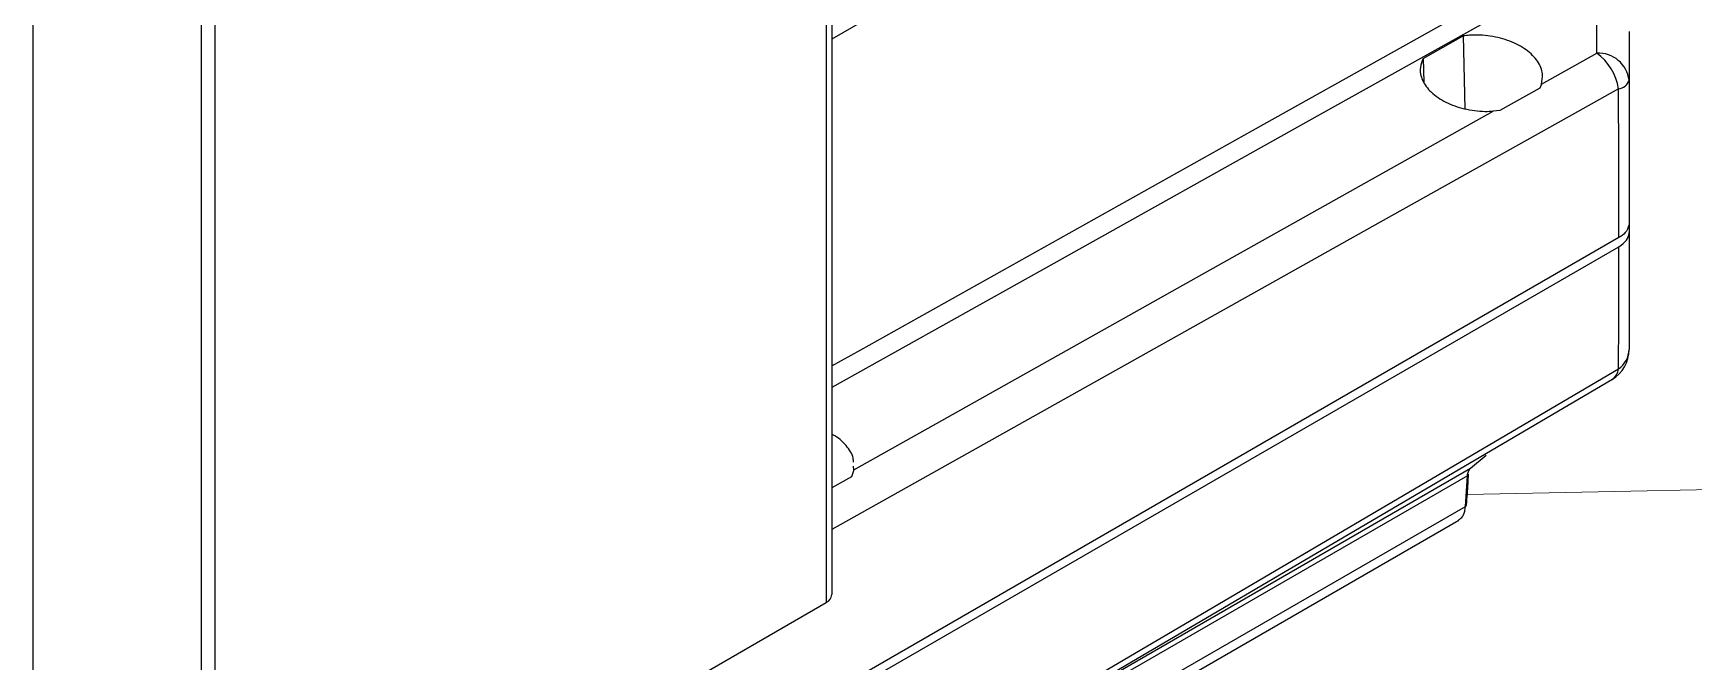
# Model space of a CAD drawing. Extents: x 11 to 120, y 2 to 94.
# Drawn here: x 23.06 to 29.02, y 15.37 to 17.63 of the extents above; entities that cross this region are included whole.
import ezdxf

# ---------------------------------------------------------------- set-up
doc = ezdxf.new("R2010")
doc.units = 0
doc.header["$MEASUREMENT"] = 0
doc.linetypes.add('SLD-Solid', pattern=[0])
doc.layers.add('OBJECT', color=7, linetype='CONTINUOUS')

msp = doc.modelspace()

# ---------------------------------------------------------------- linework, layer by layer
at = {"layer": 'OBJECT'}
for p, q in [((25.926, 21.1483), (25.926, 15.6162)), ((25.9055, 21.1197), (25.9055, 15.5876)), ((23.0558, 14.3083), (23.0558, 19.8403)), ((23.6603, 14.3083), (23.6603, 19.8403)), ((23.7098, 14.3201), (23.7098, 19.8522)), ((28.221, 18.9383), (25.926, 17.6134)), ((28.05, 17.5432), (28.1943, 17.6245)), ((28.1943, 17.6245), (28.2001, 17.3625)), ((28.4752, 17.4509), (28.6744, 17.5627)), ((28.05, 17.5432), (28.0532, 17.4586)), ((28.4695, 17.437), (28.3258, 17.3559)), ((28.4752, 17.4509), (28.4695, 17.437)), ((28.3258, 17.3559), (28.3025, 17.354)), ((28.7907, 16.9505), (28.7907, 16.9178)), ((28.7541, 16.8995), (25.4421, 14.9875)), ((25.4421, 14.9548), (28.7541, 16.8668)), ((28.221, 16.0701), (28.2768, 16.117)), ((26.0044, 16.0644), (25.9958, 16.0394)), ((26.0044, 16.0644), (26.0037, 16.0781)), ((26.2554, 14.9354), (28.221, 16.0701)), ((28.2094, 16.0435), (25.5093, 14.4848)), ((25.9958, 16.0394), (25.926, 15.9999)), ((28.2023, 15.9332), (28.2094, 16.0435)), ((25.5924, 14.4265), (28.2023, 15.9332)), ((25.6282, 14.4119), (28.1783, 15.884)), ((23.7098, 14.3201), (25.9055, 15.5876))]:
    msp.add_line(p, q, dxfattribs=at)
at = {"layer": 'OBJECT', "color": 7, "linetype": 'SLD-Solid', "lineweight": 15}
msp.add_line((28.2091, 15.9764), (31.1854, 16.0374), dxfattribs=at)
at = {"layer": 'OBJECT', "flags": 128}
for points in [[(25.926, 16.4385), (26.0297, 16.4966), (27.4376, 17.2848), (28.518, 17.8898)], [(28.5556, 17.8319), (27.6394, 17.3192), (26.7231, 16.8066), (25.926, 16.3606)], [(28.6744, 17.5627), (28.6744, 17.7178), (28.6744, 17.7378)], [(28.7907, 17.64), (28.7907, 17.4849), (28.7907, 17.4649)], [(28.7524, 17.4345), (28.5752, 17.3352), (27.8665, 16.9379), (25.926, 15.8504)], [(28.7907, 17.4649), (28.7907, 17.2848), (28.7907, 17.1131), (28.7907, 16.9505)], [(26.0044, 16.0644), (26.3213, 16.2423), (27.2364, 16.7557), (28.3025, 17.354)], [(28.7907, 16.9178), (28.7907, 16.7671), (28.7907, 16.6268), (28.7907, 16.4975)], [(25.4991, 14.5136), (25.5567, 14.5475), (26.2656, 14.9645), (28.7524, 16.4278)], [(25.5093, 14.4968), (26.0754, 14.8296), (28.729, 16.3898)]]:
    msp.add_lwpolyline(points, dxfattribs=at)
at = {"layer": 'OBJECT'}
for centre, radius, start, end in [((28.6797, 17.451), 0.1118, 7.14078, 92.72693), ((28.5575, 17.4037), 0.1973, 8.97973, 53.67376), ((28.7475, 17.48), 0.0458, 276.18572, 340.68549), ((28.6657, 16.4975), 0.125, 300.45829, 0), ((28.7026, 16.5005), 0.0882, 304.43086, 358.06826), ((28.7004, 16.4336), 0.0523, 303.17243, 353.63045), ((28.2068, 16.0501), 0.00705, 291.47299, 349.86999), ((28.1998, 15.9397), 0.007, 291.26303, 350.32183), ((25.8909, 15.6197), 0.0352, 294.3753, 354.30468)]:
    msp.add_arc(centre, radius, start, end, dxfattribs=at)
for start_param, end_param in [(3.942916, 4.13082), (3.742494, 3.930397)]:
    msp.add_ellipse((28.6657, 19.4405), major_axis=(-0.0619, 3.6533), ratio=0.017273, start_param=start_param, end_param=end_param, dxfattribs=at)
for points, knots in [([(28.4752, 17.4509), (28.4777, 17.4632), (28.483, 17.4906), (28.4649, 17.5343), (28.424, 17.5757), (28.3641, 17.6076), (28.2924, 17.6261), (28.2336, 17.6289), (28.202, 17.6253), (28.1943, 17.6245)], [0, 0, 0, 0, 0.132307, 0.294526, 0.457212, 0.620426, 0.783854, 0.947086, 1, 1, 1, 1]), ([(28.05, 17.5432), (28.0459, 17.5326), (28.0362, 17.5074), (28.0446, 17.4646), (28.0766, 17.4207), (28.1298, 17.3845), (28.1976, 17.3603), (28.2581, 17.3523), (28.2925, 17.3536), (28.3025, 17.354)], [0, 0, 0, 0, 0.117568, 0.279861, 0.442586, 0.605907, 0.769589, 0.933238, 1, 1, 1, 1]), ([(28.7907, 16.9505), (28.7888, 16.9411), (28.7854, 16.9235), (28.767, 16.9072), (28.7557, 16.9004), (28.7541, 16.8995)], [0, 0, 0, 0, 0.499397, 0.929176, 1, 1, 1, 1]), ([(28.7541, 16.8668), (28.7643, 16.8742), (28.7834, 16.8881), (28.7903, 16.9071), (28.7906, 16.9165), (28.7907, 16.9178)], [0, 0, 0, 0, 0.499401, 0.929163, 1, 1, 1, 1]), ([(26.0031, 16.0919), (26.0031, 16.0971), (26.0034, 16.1177), (25.9781, 16.1523), (25.9495, 16.1817), (25.9271, 16.1912), (25.926, 16.1917)], [0, 0, 0, 0, 0.139763, 0.558757, 0.978953, 1, 1, 1, 1]), ([(28.2094, 16.0435), (28.2102, 16.0491), (28.2119, 16.0606), (28.2179, 16.0669), (28.221, 16.0701)], [0, 0, 0, 0, 0.487934, 1, 1, 1, 1]), ([(28.2067, 15.9385), (28.2084, 15.9643), (28.2108, 16.0012), (28.213, 16.0379), (28.2137, 16.0489)], [0, 0, 0, 0, 0.7000056, 1, 1, 1, 1]), ([(28.1775, 15.8851), (28.1816, 15.8875), (28.1918, 15.8934), (28.1998, 15.9115), (28.2016, 15.9272), (28.2023, 15.9332)], [0, 0, 0, 0, 0.2932917, 0.7307324, 1, 1, 1, 1])]:
    msp.add_open_spline(points, degree=3, knots=knots, dxfattribs=at)

doc.saveas('drawing.dxf')
